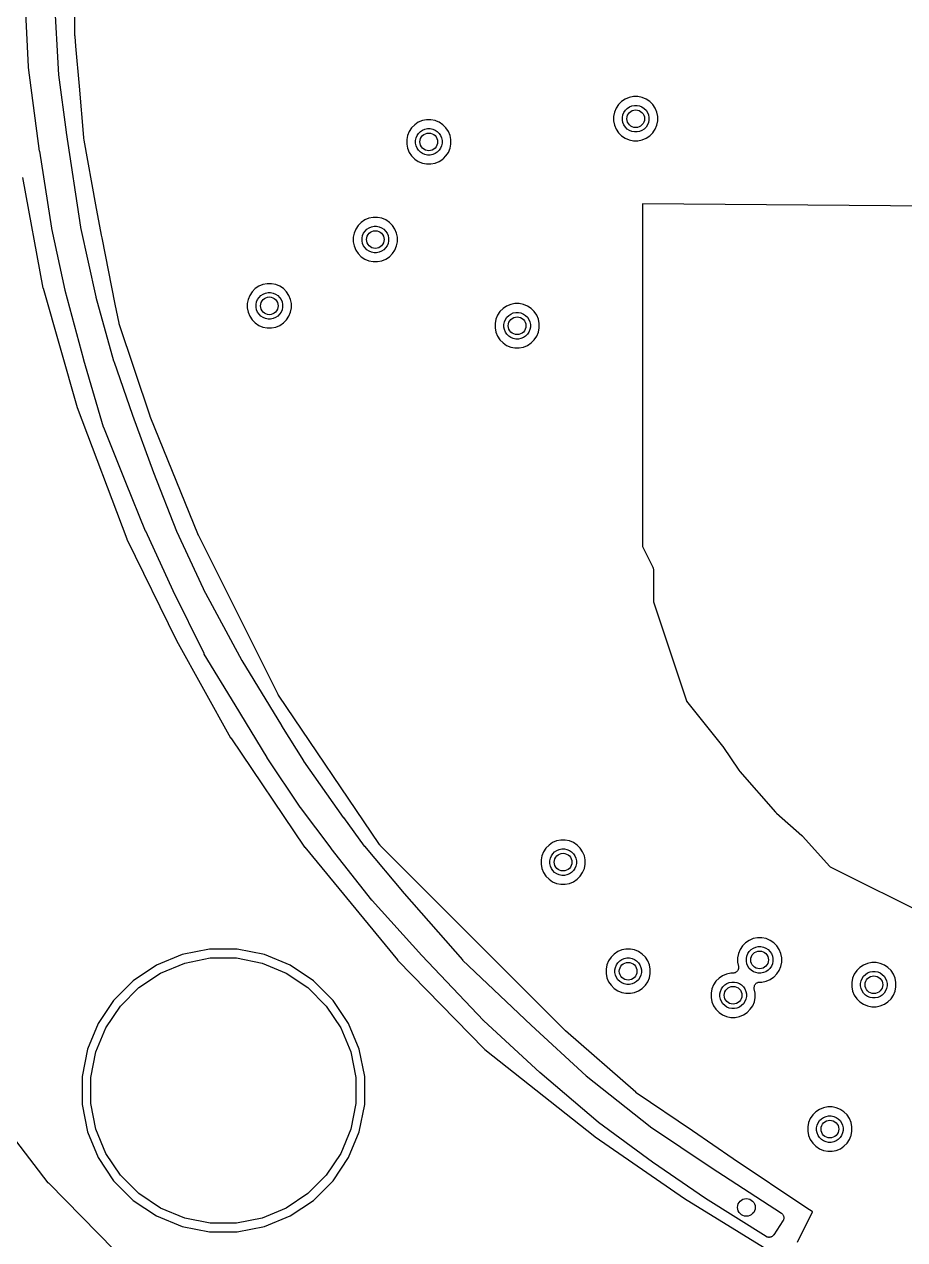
# Model space of a CAD drawing. Extents: x 76.5 to 170.9, y -170.6 to -83.1.
# Drawn here: x 92.78 to 112.71, y -156.54 to -129.04 of the extents above; entities that cross this region are included whole.
import ezdxf

# ---------------------------------------------------------------- set-up
doc = ezdxf.new("R2010")
doc.units = 0
doc.header["$MEASUREMENT"] = 0
doc.layers.add('BLACK', color=7, linetype='CONTINUOUS')

msp = doc.modelspace()

# ---------------------------------------------------------------- linework, layer by layer
at = {"layer": 'BLACK', "linetype": 'CONTINUOUS'}
for p, q in [((93.9231, -129.3), (93.9231, -126.31)), ((93.4482, -128.332), (93.548, -130.178)), ((92.8728, -130), (92.7981, -128.457)), ((93.9235, -129.305), (93.9231, -129.3)), ((93.9234, -129.309), (93.9235, -129.305)), ((93.9236, -129.311), (93.9234, -129.309)), ((93.9426, -129.53), (93.9236, -129.311)), ((94.0213, -130.435), (93.9426, -129.53)), ((92.8735, -130.005), (92.8728, -130)), ((92.8736, -130.009), (92.8735, -130.005)), ((92.8738, -130.011), (92.8736, -130.009)), ((93.1229, -131.904), (92.8738, -130.011)), ((93.548, -130.178), (93.5484, -130.183)), ((93.5484, -130.183), (93.723, -131.48)), ((94.1226, -131.6), (94.0213, -130.435)), ((106.23, -130.854), (106.175, -130.935)), ((106.299, -130.784), (106.23, -130.854)), ((106.381, -130.729), (106.299, -130.784)), ((106.472, -130.691), (106.381, -130.729)), ((106.569, -130.672), (106.472, -130.691)), ((106.476, -130.906), (106.531, -130.884)), ((106.531, -130.884), (106.589, -130.872)), ((106.667, -130.672), (106.569, -130.672)), ((106.589, -130.872), (106.648, -130.872)), ((106.648, -130.872), (106.706, -130.884)), ((106.764, -130.691), (106.667, -130.672)), ((106.706, -130.884), (106.76, -130.906)), ((106.855, -130.729), (106.764, -130.691)), ((106.937, -130.784), (106.855, -130.729)), ((107.006, -130.854), (106.937, -130.784)), ((107.061, -130.935), (107.006, -130.854)), ((106.137, -131.026), (106.118, -131.123)), ((106.118, -131.123), (106.118, -131.222)), ((106.175, -130.935), (106.137, -131.026)), ((106.318, -131.143), (106.33, -131.085)), ((106.318, -131.202), (106.318, -131.143)), ((106.33, -131.085), (106.352, -131.03)), ((106.352, -131.03), (106.385, -130.981)), ((106.385, -130.981), (106.427, -130.939)), ((106.427, -130.939), (106.476, -130.906)), ((106.76, -130.906), (106.809, -130.939)), ((106.809, -130.939), (106.851, -130.981)), ((106.851, -130.981), (106.884, -131.03)), ((106.884, -131.03), (106.907, -131.085)), ((106.907, -131.085), (106.918, -131.143)), ((106.918, -131.143), (106.918, -131.202)), ((107.099, -131.026), (107.061, -130.935)), ((107.118, -131.123), (107.099, -131.026)), ((107.118, -131.222), (107.118, -131.123)), ((101.545, -131.377), (101.49, -131.459)), ((101.614, -131.307), (101.545, -131.377)), ((101.696, -131.253), (101.614, -131.307)), ((101.787, -131.215), (101.696, -131.253)), ((101.742, -131.463), (101.791, -131.43)), ((101.884, -131.196), (101.787, -131.215)), ((101.791, -131.43), (101.846, -131.407)), ((101.846, -131.407), (101.904, -131.396)), ((101.982, -131.196), (101.884, -131.196)), ((101.904, -131.396), (101.963, -131.396)), ((101.963, -131.396), (102.021, -131.407)), ((102.079, -131.215), (101.982, -131.196)), ((102.021, -131.407), (102.075, -131.43)), ((102.075, -131.43), (102.124, -131.463)), ((102.11, -131.228), (102.079, -131.215)), ((102.17, -131.253), (102.11, -131.228)), ((102.11, -131.228), (102.11, -131.228)), ((102.252, -131.307), (102.17, -131.253)), ((102.321, -131.377), (102.252, -131.307)), ((102.376, -131.459), (102.321, -131.377)), ((106.118, -131.222), (106.137, -131.318)), ((106.137, -131.318), (106.175, -131.409)), ((106.175, -131.409), (106.23, -131.491)), ((106.33, -131.26), (106.318, -131.202)), ((106.352, -131.314), (106.33, -131.26)), ((106.385, -131.364), (106.352, -131.314)), ((106.427, -131.405), (106.385, -131.364)), ((106.476, -131.438), (106.427, -131.405)), ((106.531, -131.461), (106.476, -131.438)), ((106.76, -131.438), (106.706, -131.461)), ((106.809, -131.405), (106.76, -131.438)), ((106.851, -131.364), (106.809, -131.405)), ((106.884, -131.314), (106.851, -131.364)), ((106.907, -131.26), (106.884, -131.314)), ((106.918, -131.202), (106.907, -131.26)), ((107.029, -131.457), (107.061, -131.409)), ((107.061, -131.409), (107.099, -131.318)), ((107.099, -131.318), (107.118, -131.222)), ((93.723, -131.48), (93.7232, -131.481)), ((93.7232, -131.481), (94.0478, -133.629)), ((94.1235, -131.605), (94.1226, -131.6)), ((94.1238, -131.61), (94.1235, -131.605)), ((94.1241, -131.612), (94.1238, -131.61)), ((94.1324, -131.657), (94.1241, -131.612)), ((94.3984, -133.12), (94.1324, -131.657)), ((101.452, -131.55), (101.433, -131.646)), ((101.433, -131.646), (101.433, -131.745)), ((101.49, -131.459), (101.452, -131.55)), ((101.633, -131.666), (101.645, -131.608)), ((101.633, -131.725), (101.633, -131.666)), ((101.645, -131.783), (101.633, -131.725)), ((101.645, -131.608), (101.667, -131.554)), ((101.667, -131.554), (101.7, -131.504)), ((101.7, -131.504), (101.742, -131.463)), ((102.124, -131.463), (102.166, -131.504)), ((102.166, -131.504), (102.199, -131.554)), ((102.199, -131.554), (102.222, -131.608)), ((102.222, -131.608), (102.233, -131.666)), ((102.233, -131.725), (102.222, -131.783)), ((102.233, -131.666), (102.233, -131.725)), ((102.414, -131.55), (102.376, -131.459)), ((102.433, -131.646), (102.414, -131.55)), ((102.433, -131.745), (102.433, -131.646)), ((106.23, -131.491), (106.299, -131.561)), ((106.299, -131.561), (106.381, -131.615)), ((106.381, -131.615), (106.472, -131.653)), ((106.472, -131.653), (106.569, -131.672)), ((106.589, -131.472), (106.531, -131.461)), ((106.569, -131.672), (106.667, -131.672)), ((106.648, -131.472), (106.589, -131.472)), ((106.706, -131.461), (106.648, -131.472)), ((106.667, -131.672), (106.764, -131.653)), ((106.764, -131.653), (106.855, -131.615)), ((106.855, -131.615), (106.937, -131.561)), ((106.937, -131.561), (107.006, -131.491)), ((107.006, -131.491), (107.029, -131.457)), ((107.029, -131.457), (107.029, -131.457)), ((93.123, -131.905), (93.1229, -131.904)), ((93.1231, -131.906), (93.123, -131.905)), ((93.1233, -131.907), (93.1231, -131.906)), ((93.3975, -133.652), (93.1233, -131.907)), ((101.433, -131.745), (101.452, -131.842)), ((101.452, -131.842), (101.49, -131.933)), ((101.49, -131.933), (101.545, -132.014)), ((101.667, -131.838), (101.645, -131.783)), ((101.7, -131.887), (101.667, -131.838)), ((101.742, -131.929), (101.7, -131.887)), ((101.791, -131.962), (101.742, -131.929)), ((101.846, -131.984), (101.791, -131.962)), ((101.904, -131.996), (101.846, -131.984)), ((101.963, -131.996), (101.904, -131.996)), ((102.021, -131.984), (101.963, -131.996)), ((102.075, -131.962), (102.021, -131.984)), ((102.124, -131.929), (102.075, -131.962)), ((102.166, -131.887), (102.124, -131.929)), ((102.199, -131.838), (102.166, -131.887)), ((102.222, -131.783), (102.199, -131.838)), ((102.321, -132.014), (102.376, -131.933)), ((102.376, -131.933), (102.414, -131.842)), ((102.414, -131.842), (102.433, -131.745)), ((101.545, -132.014), (101.614, -132.084)), ((101.614, -132.084), (101.696, -132.139)), ((101.696, -132.139), (101.787, -132.176)), ((101.787, -132.176), (101.884, -132.196)), ((101.884, -132.196), (101.982, -132.196)), ((101.982, -132.196), (102.079, -132.176)), ((102.079, -132.176), (102.17, -132.139)), ((102.17, -132.139), (102.252, -132.084)), ((102.252, -132.084), (102.263, -132.073)), ((102.263, -132.073), (102.321, -132.014)), ((102.263, -132.073), (102.263, -132.073)), ((92.7381, -132.499), (93.1975, -135.003)), ((106.769, -133.098), (106.768, -133.104)), ((106.774, -133.097), (106.769, -133.098)), ((113.598, -133.156), (106.774, -133.097)), ((94.5229, -133.805), (94.3984, -133.12)), ((94.3984, -133.12), (94.3984, -133.12)), ((106.768, -133.104), (106.768, -140.841)), ((93.3982, -133.655), (93.3975, -133.652)), ((94.0478, -133.629), (94.0486, -133.633)), ((94.0486, -133.633), (94.3977, -135.204)), ((100.335, -133.587), (100.28, -133.669)), ((100.404, -133.517), (100.335, -133.587)), ((100.486, -133.463), (100.404, -133.517)), ((100.577, -133.425), (100.486, -133.463)), ((100.532, -133.673), (100.581, -133.64)), ((100.674, -133.406), (100.577, -133.425)), ((100.581, -133.64), (100.636, -133.617)), ((100.636, -133.617), (100.694, -133.606)), ((100.772, -133.406), (100.674, -133.406)), ((100.694, -133.606), (100.753, -133.606)), ((100.753, -133.606), (100.811, -133.617)), ((100.869, -133.425), (100.772, -133.406)), ((100.811, -133.617), (100.865, -133.64)), ((100.865, -133.64), (100.914, -133.673)), ((100.96, -133.463), (100.869, -133.425)), ((101.042, -133.517), (100.96, -133.463)), ((101.111, -133.587), (101.042, -133.517)), ((101.166, -133.669), (101.111, -133.587)), ((93.3985, -133.657), (93.3982, -133.655)), ((93.3988, -133.659), (93.3985, -133.657)), ((93.6974, -135.052), (93.3988, -133.659)), ((94.523, -133.805), (94.5229, -133.805)), ((94.5229, -133.805), (94.5229, -133.805)), ((94.5233, -133.807), (94.523, -133.805)), ((94.5357, -133.869), (94.5233, -133.807)), ((94.8357, -135.369), (94.5357, -133.869)), ((100.242, -133.76), (100.223, -133.856)), ((100.223, -133.856), (100.223, -133.955)), ((100.28, -133.669), (100.242, -133.76)), ((100.423, -133.876), (100.435, -133.818)), ((100.423, -133.935), (100.423, -133.876)), ((100.435, -133.818), (100.457, -133.764)), ((100.457, -133.764), (100.49, -133.714)), ((100.49, -133.714), (100.532, -133.673)), ((100.914, -133.673), (100.956, -133.714)), ((100.956, -133.714), (100.989, -133.764)), ((100.989, -133.764), (101.012, -133.818)), ((101.012, -133.818), (101.023, -133.876)), ((101.023, -133.876), (101.023, -133.935)), ((101.204, -133.76), (101.166, -133.669)), ((101.223, -133.856), (101.204, -133.76)), ((101.223, -133.955), (101.223, -133.856)), ((100.223, -133.955), (100.242, -134.052)), ((100.242, -134.052), (100.28, -134.143)), ((100.28, -134.143), (100.335, -134.224)), ((100.435, -133.993), (100.423, -133.935)), ((100.457, -134.048), (100.435, -133.993)), ((100.49, -134.097), (100.457, -134.048)), ((100.532, -134.139), (100.49, -134.097)), ((100.581, -134.172), (100.532, -134.139)), ((100.636, -134.194), (100.581, -134.172)), ((100.694, -134.206), (100.636, -134.194)), ((100.811, -134.194), (100.753, -134.206)), ((100.865, -134.172), (100.811, -134.194)), ((100.914, -134.139), (100.865, -134.172)), ((100.956, -134.097), (100.914, -134.139)), ((100.989, -134.048), (100.956, -134.097)), ((101.012, -133.993), (100.989, -134.048)), ((101.023, -133.935), (101.012, -133.993)), ((101.111, -134.224), (101.166, -134.143)), ((101.166, -134.143), (101.204, -134.052)), ((101.204, -134.052), (101.223, -133.955)), ((100.335, -134.224), (100.404, -134.294)), ((100.404, -134.294), (100.486, -134.349)), ((100.486, -134.349), (100.577, -134.386)), ((100.577, -134.386), (100.674, -134.406)), ((100.674, -134.406), (100.772, -134.406)), ((100.753, -134.206), (100.694, -134.206)), ((100.772, -134.406), (100.869, -134.386)), ((100.869, -134.386), (100.96, -134.349)), ((100.96, -134.349), (101.042, -134.294)), ((101.042, -134.294), (101.111, -134.224)), ((93.1975, -135.003), (93.1989, -135.009)), ((93.1989, -135.009), (93.9724, -137.703)), ((98.0044, -135.017), (97.9347, -135.087)), ((98.0863, -134.963), (98.0044, -135.017)), ((98.1772, -134.925), (98.0863, -134.963)), ((98.2738, -134.906), (98.1772, -134.925)), ((98.3723, -134.906), (98.2738, -134.906)), ((98.4689, -134.925), (98.3723, -134.906)), ((98.5599, -134.963), (98.4689, -134.925)), ((98.6418, -135.017), (98.5599, -134.963)), ((98.7115, -135.087), (98.6418, -135.017)), ((93.6981, -135.055), (93.6974, -135.052)), ((93.6985, -135.057), (93.6981, -135.055)), ((93.699, -135.059), (93.6985, -135.057)), ((94.1227, -136.629), (93.699, -135.059)), ((94.3977, -135.204), (94.3985, -135.207)), ((94.3985, -135.207), (94.7975, -136.654)), ((97.8423, -135.26), (97.8231, -135.356)), ((97.88, -135.169), (97.8423, -135.26)), ((97.9347, -135.087), (97.88, -135.169)), ((98.0346, -135.318), (98.0572, -135.264)), ((98.0572, -135.264), (98.0901, -135.214)), ((98.0901, -135.214), (98.1318, -135.173)), ((98.1318, -135.173), (98.181, -135.14)), ((98.181, -135.14), (98.2356, -135.117)), ((98.2356, -135.117), (98.2935, -135.106)), ((98.2935, -135.106), (98.3526, -135.106)), ((98.3526, -135.106), (98.4106, -135.117)), ((98.4106, -135.117), (98.4652, -135.14)), ((98.4652, -135.14), (98.5143, -135.173)), ((98.5143, -135.173), (98.5561, -135.214)), ((98.5561, -135.214), (98.5889, -135.264)), ((98.5889, -135.264), (98.6116, -135.318)), ((98.7662, -135.169), (98.7115, -135.087)), ((98.8039, -135.26), (98.7662, -135.169)), ((98.8231, -135.356), (98.8039, -135.26)), ((94.9215, -135.798), (94.8357, -135.369)), ((97.8231, -135.356), (97.8231, -135.455)), ((97.8231, -135.455), (97.8423, -135.552)), ((97.8423, -135.552), (97.88, -135.643)), ((98.0231, -135.376), (98.0346, -135.318)), ((98.0231, -135.435), (98.0231, -135.376)), ((98.0346, -135.493), (98.0231, -135.435)), ((98.0572, -135.548), (98.0346, -135.493)), ((98.0901, -135.597), (98.0572, -135.548)), ((98.5889, -135.548), (98.5561, -135.597)), ((98.6116, -135.493), (98.5889, -135.548)), ((98.6116, -135.318), (98.6231, -135.376)), ((98.6231, -135.435), (98.6116, -135.493)), ((98.6231, -135.376), (98.6231, -135.435)), ((98.7662, -135.643), (98.8039, -135.552)), ((98.8039, -135.552), (98.8231, -135.455)), ((98.8231, -135.455), (98.8231, -135.356)), ((103.545, -135.538), (103.49, -135.62)), ((103.614, -135.469), (103.545, -135.538)), ((103.696, -135.414), (103.614, -135.469)), ((103.787, -135.376), (103.696, -135.414)), ((103.884, -135.357), (103.787, -135.376)), ((103.791, -135.591), (103.845, -135.568)), ((103.845, -135.568), (103.903, -135.557)), ((103.982, -135.357), (103.884, -135.357)), ((103.903, -135.557), (103.962, -135.557)), ((103.962, -135.557), (104.02, -135.568)), ((104.079, -135.376), (103.982, -135.357)), ((104.02, -135.568), (104.075, -135.591)), ((104.17, -135.414), (104.079, -135.376)), ((104.252, -135.469), (104.17, -135.414)), ((104.321, -135.538), (104.252, -135.469)), ((104.376, -135.62), (104.321, -135.538)), ((94.9236, -135.805), (94.9215, -135.798)), ((94.925, -135.811), (94.9236, -135.805)), ((94.9256, -135.813), (94.925, -135.811)), ((95.6218, -137.902), (94.9256, -135.813)), ((97.88, -135.643), (97.9347, -135.724)), ((97.9347, -135.724), (98.0044, -135.794)), ((98.0044, -135.794), (98.0863, -135.849)), ((98.0863, -135.849), (98.1772, -135.886)), ((98.1318, -135.639), (98.0901, -135.597)), ((98.181, -135.672), (98.1318, -135.639)), ((98.2356, -135.694), (98.181, -135.672)), ((98.2935, -135.706), (98.2356, -135.694)), ((98.3526, -135.706), (98.2935, -135.706)), ((98.4106, -135.694), (98.3526, -135.706)), ((98.4652, -135.672), (98.4106, -135.694)), ((98.5143, -135.639), (98.4652, -135.672)), ((98.4689, -135.886), (98.5599, -135.849)), ((98.5561, -135.597), (98.5143, -135.639)), ((98.5599, -135.849), (98.6418, -135.794)), ((98.6418, -135.794), (98.7115, -135.724)), ((98.7115, -135.724), (98.7662, -135.643)), ((103.452, -135.711), (103.433, -135.808)), ((103.433, -135.808), (103.433, -135.906)), ((103.49, -135.62), (103.452, -135.711)), ((103.633, -135.827), (103.644, -135.769)), ((103.633, -135.886), (103.633, -135.827)), ((103.644, -135.769), (103.667, -135.715)), ((103.667, -135.715), (103.7, -135.666)), ((103.7, -135.666), (103.742, -135.624)), ((103.742, -135.624), (103.791, -135.591)), ((104.075, -135.591), (104.124, -135.624)), ((104.124, -135.624), (104.166, -135.666)), ((104.166, -135.666), (104.199, -135.715)), ((104.199, -135.715), (104.221, -135.769)), ((104.221, -135.769), (104.233, -135.827)), ((104.233, -135.827), (104.233, -135.886)), ((104.414, -135.711), (104.376, -135.62)), ((104.433, -135.808), (104.414, -135.711)), ((104.433, -135.906), (104.433, -135.808)), ((98.1772, -135.886), (98.2738, -135.906)), ((98.2738, -135.906), (98.3723, -135.906)), ((98.3723, -135.906), (98.4689, -135.886)), ((103.433, -135.906), (103.452, -136.003)), ((103.452, -136.003), (103.49, -136.094)), ((103.49, -136.094), (103.545, -136.176)), ((103.644, -135.944), (103.633, -135.886)), ((103.667, -135.999), (103.644, -135.944)), ((103.7, -136.048), (103.667, -135.999)), ((103.742, -136.09), (103.7, -136.048)), ((103.791, -136.123), (103.742, -136.09)), ((103.845, -136.145), (103.791, -136.123)), ((104.075, -136.123), (104.02, -136.145)), ((104.124, -136.09), (104.075, -136.123)), ((104.166, -136.048), (104.124, -136.09)), ((104.199, -135.999), (104.166, -136.048)), ((104.221, -135.944), (104.199, -135.999)), ((104.233, -135.886), (104.221, -135.944)), ((104.321, -136.176), (104.376, -136.094)), ((104.376, -136.094), (104.414, -136.003)), ((104.414, -136.003), (104.433, -135.906)), ((103.545, -136.176), (103.614, -136.245)), ((103.614, -136.245), (103.696, -136.3)), ((103.696, -136.3), (103.787, -136.338)), ((103.787, -136.338), (103.884, -136.357)), ((103.903, -136.157), (103.845, -136.145)), ((103.884, -136.357), (103.982, -136.357)), ((103.962, -136.157), (103.903, -136.157)), ((104.02, -136.145), (103.962, -136.157)), ((103.982, -136.357), (104.079, -136.338)), ((104.079, -136.338), (104.17, -136.3)), ((104.17, -136.3), (104.252, -136.245)), ((104.252, -136.245), (104.321, -136.176)), ((94.1229, -136.63), (94.1227, -136.629)), ((94.123, -136.63), (94.1229, -136.63)), ((94.1235, -136.632), (94.123, -136.63)), ((94.5714, -138.15), (94.1235, -136.632)), ((94.7975, -136.654), (94.7988, -136.658)), ((94.7988, -136.658), (95.2229, -137.88)), ((93.9724, -137.703), (93.974, -137.708)), ((93.974, -137.708), (95.097, -140.678)), ((95.2229, -137.88), (95.2232, -137.881)), ((95.2232, -137.881), (95.6978, -139.18)), ((95.6231, -137.905), (95.6218, -137.902)), ((95.624, -137.908), (95.6231, -137.905)), ((95.6246, -137.91), (95.624, -137.908)), ((96.7213, -140.601), (95.6246, -137.91)), ((94.5733, -138.155), (94.5714, -138.15)), ((94.5746, -138.16), (94.5733, -138.155)), ((94.5753, -138.161), (94.5746, -138.16)), ((95.073, -139.405), (94.5753, -138.161)), ((95.0733, -139.406), (95.073, -139.405)), ((95.073, -139.405), (95.073, -139.405)), ((95.522, -140.503), (95.0733, -139.406)), ((95.6978, -139.18), (95.6984, -139.181)), ((95.6984, -139.181), (96.2224, -140.504)), ((95.5229, -140.505), (95.522, -140.503)), ((95.5236, -140.507), (95.5229, -140.505)), ((95.5243, -140.508), (95.5236, -140.507)), ((96.1475, -141.854), (95.5243, -140.508)), ((96.2224, -140.504), (96.2238, -140.507)), ((96.2238, -140.507), (96.8223, -141.804)), ((95.097, -140.678), (95.0994, -140.683)), ((95.0994, -140.683), (96.2223, -142.979)), ((96.7231, -140.605), (96.7213, -140.601)), ((96.7245, -140.608), (96.7231, -140.605)), ((96.7253, -140.61), (96.7245, -140.608)), ((98.5194, -144.198), (96.7253, -140.61)), ((106.768, -140.841), (106.768, -140.845)), ((106.768, -140.845), (106.772, -140.855)), ((106.772, -140.855), (107.005, -141.32)), ((107.005, -141.32), (107.005, -141.322)), ((107.005, -141.322), (107.007, -141.326)), ((107.007, -141.326), (107.009, -141.329)), ((107.009, -141.329), (107.011, -141.337)), ((107.011, -141.337), (107.014, -141.345)), ((107.014, -141.345), (107.015, -141.349)), ((107.015, -141.349), (107.016, -141.353)), ((107.016, -141.353), (107.017, -141.361)), ((107.017, -141.361), (107.018, -141.37)), ((107.018, -141.37), (107.018, -141.374)), ((107.018, -141.374), (107.018, -141.377)), ((107.018, -141.377), (107.018, -142.091)), ((96.1478, -141.855), (96.1475, -141.854)), ((96.148, -141.855), (96.1478, -141.855)), ((96.1487, -141.857), (96.148, -141.855)), ((96.8456, -143.276), (96.1487, -141.857)), ((96.8223, -141.804), (96.824, -141.807)), ((96.824, -141.807), (97.6973, -143.429)), ((107.018, -142.091), (107.019, -142.099)), ((107.019, -142.099), (107.019, -142.101)), ((107.019, -142.101), (107.766, -144.341)), ((96.2223, -142.979), (96.2239, -142.982)), ((96.2239, -142.982), (97.4467, -145.178)), ((96.8481, -143.28), (96.8456, -143.276)), ((96.8502, -143.284), (96.8481, -143.28)), ((96.8511, -143.286), (96.8502, -143.284)), ((97.548, -144.431), (96.8511, -143.286)), ((97.6973, -143.429), (97.699, -143.432)), ((97.699, -143.432), (98.5979, -144.905)), ((98.5233, -144.205), (98.5194, -144.198)), ((98.5268, -144.211), (98.5233, -144.205)), ((98.5278, -144.213), (98.5268, -144.211)), ((100.816, -147.596), (98.5278, -144.213)), ((107.766, -144.341), (107.769, -144.348)), ((107.769, -144.348), (107.771, -144.351)), ((107.771, -144.351), (108.586, -145.369)), ((97.5481, -144.431), (97.548, -144.431)), ((98.2716, -145.628), (97.5481, -144.431)), ((98.5979, -144.905), (98.5983, -144.906)), ((98.5983, -144.906), (99.0972, -145.704)), ((97.4467, -145.178), (97.4496, -145.183)), ((97.4496, -145.183), (99.1214, -147.653)), ((108.586, -145.369), (108.587, -145.371)), ((108.587, -145.371), (108.589, -145.374)), ((108.589, -145.374), (108.592, -145.378)), ((108.592, -145.378), (108.952, -145.916)), ((98.2728, -145.63), (98.2716, -145.628)), ((98.2737, -145.632), (98.2728, -145.63)), ((98.2747, -145.633), (98.2737, -145.632)), ((99.021, -146.753), (98.2747, -145.633)), ((99.0972, -145.704), (99.0991, -145.707)), ((99.0991, -145.707), (99.9978, -146.98)), ((108.952, -145.916), (108.974, -145.944)), ((108.974, -145.944), (109.78, -146.862)), ((99.0228, -146.755), (99.021, -146.753)), ((99.0243, -146.757), (99.0228, -146.755)), ((99.0254, -146.759), (99.0243, -146.757)), ((99.7224, -147.68), (99.0254, -146.759)), ((99.9978, -146.98), (99.9984, -146.981)), ((99.9984, -146.981), (100.472, -147.629)), ((109.78, -146.862), (109.805, -146.887)), ((109.805, -146.887), (110.382, -147.392)), ((110.382, -147.392), (110.384, -147.393)), ((110.384, -147.393), (110.388, -147.398)), ((110.388, -147.398), (110.393, -147.403)), ((99.1214, -147.653), (99.125, -147.658)), ((99.125, -147.658), (101.221, -150.204)), ((100.472, -147.629), (100.474, -147.632)), ((100.474, -147.632), (101.373, -148.705)), ((100.823, -147.604), (100.816, -147.596)), ((100.83, -147.613), (100.823, -147.604)), ((100.832, -147.614), (100.83, -147.613)), ((101.239, -148.022), (100.832, -147.614)), ((104.586, -147.675), (104.531, -147.757)), ((104.656, -147.606), (104.586, -147.675)), ((104.737, -147.551), (104.656, -147.606)), ((104.828, -147.513), (104.737, -147.551)), ((104.925, -147.494), (104.828, -147.513)), ((105.024, -147.494), (104.925, -147.494)), ((105.12, -147.513), (105.024, -147.494)), ((105.211, -147.551), (105.12, -147.513)), ((105.293, -147.606), (105.211, -147.551)), ((105.363, -147.675), (105.293, -147.606)), ((105.417, -147.757), (105.363, -147.675)), ((110.393, -147.403), (111.014, -148.093)), ((99.7226, -147.68), (99.7224, -147.68)), ((99.7228, -147.68), (99.7226, -147.68)), ((99.7238, -147.682), (99.7228, -147.68)), ((100.645, -148.852), (99.7238, -147.682)), ((104.494, -147.848), (104.474, -147.945)), ((104.474, -147.945), (104.474, -148.043)), ((104.531, -147.757), (104.494, -147.848)), ((104.674, -147.965), (104.686, -147.907)), ((104.686, -147.907), (104.708, -147.852)), ((104.708, -147.852), (104.741, -147.803)), ((104.741, -147.803), (104.783, -147.761)), ((104.783, -147.761), (104.832, -147.728)), ((104.832, -147.728), (104.887, -147.706)), ((104.887, -147.706), (104.945, -147.694)), ((104.945, -147.694), (105.004, -147.694)), ((105.004, -147.694), (105.062, -147.706)), ((105.062, -147.706), (105.116, -147.728)), ((105.116, -147.728), (105.166, -147.761)), ((105.166, -147.761), (105.207, -147.803)), ((105.207, -147.803), (105.24, -147.852)), ((105.24, -147.852), (105.263, -147.907)), ((105.263, -147.907), (105.274, -147.965)), ((105.455, -147.848), (105.417, -147.757)), ((105.474, -147.945), (105.455, -147.848)), ((105.474, -148.043), (105.474, -147.945)), ((101.24, -148.022), (101.239, -148.022)), ((103.707, -150.49), (101.24, -148.022)), ((104.474, -148.043), (104.494, -148.14)), ((104.494, -148.14), (104.531, -148.231)), ((104.674, -148.024), (104.674, -147.965)), ((104.686, -148.082), (104.674, -148.024)), ((104.708, -148.136), (104.686, -148.082)), ((104.741, -148.185), (104.708, -148.136)), ((104.783, -148.227), (104.741, -148.185)), ((104.832, -148.26), (104.783, -148.227)), ((105.166, -148.227), (105.116, -148.26)), ((105.207, -148.185), (105.166, -148.227)), ((105.24, -148.136), (105.207, -148.185)), ((105.263, -148.082), (105.24, -148.136)), ((105.274, -148.024), (105.263, -148.082)), ((105.274, -147.965), (105.274, -148.024)), ((105.417, -148.231), (105.455, -148.14)), ((105.455, -148.14), (105.474, -148.043)), ((111.014, -148.093), (111.019, -148.097)), ((111.019, -148.097), (111.023, -148.1)), ((111.023, -148.1), (113.51, -149.343)), ((104.531, -148.231), (104.586, -148.313)), ((104.586, -148.313), (104.656, -148.382)), ((104.656, -148.382), (104.737, -148.437)), ((104.737, -148.437), (104.828, -148.475)), ((104.828, -148.475), (104.925, -148.494)), ((104.887, -148.283), (104.832, -148.26)), ((104.945, -148.294), (104.887, -148.283)), ((104.925, -148.494), (105.024, -148.494)), ((105.004, -148.294), (104.945, -148.294)), ((105.062, -148.283), (105.004, -148.294)), ((105.024, -148.494), (105.12, -148.475)), ((105.116, -148.26), (105.062, -148.283)), ((105.12, -148.475), (105.211, -148.437)), ((105.211, -148.437), (105.293, -148.382)), ((105.293, -148.382), (105.363, -148.313)), ((105.363, -148.313), (105.417, -148.231)), ((101.373, -148.705), (101.374, -148.706)), ((101.374, -148.706), (102.696, -150.204)), ((100.648, -148.855), (100.645, -148.852)), ((100.65, -148.857), (100.648, -148.855)), ((100.651, -148.859), (100.65, -148.857)), ((101.772, -150.104), (100.651, -148.859)), ((109.104, -149.817), (109.035, -149.887)), ((109.186, -149.763), (109.104, -149.817)), ((109.277, -149.725), (109.186, -149.763)), ((109.374, -149.706), (109.277, -149.725)), ((109.472, -149.706), (109.374, -149.706)), ((109.569, -149.725), (109.472, -149.706)), ((109.66, -149.763), (109.569, -149.725)), ((109.742, -149.817), (109.66, -149.763)), ((109.811, -149.887), (109.742, -149.817)), ((96.3486, -150.085), (95.7662, -150.326)), ((96.9668, -149.962), (96.3486, -150.085)), ((97.5972, -149.962), (96.9668, -149.962)), ((98.2154, -150.085), (97.5972, -149.962)), ((98.7978, -150.326), (98.2154, -150.085)), ((101.773, -150.105), (101.772, -150.104)), ((101.773, -150.106), (101.773, -150.105)), ((101.774, -150.107), (101.773, -150.106)), ((103.17, -151.578), (101.774, -150.107)), ((106.059, -150.143), (106.004, -150.225)), ((106.129, -150.074), (106.059, -150.143)), ((106.211, -150.019), (106.129, -150.074)), ((106.302, -149.981), (106.211, -150.019)), ((106.398, -149.962), (106.302, -149.981)), ((106.497, -149.962), (106.398, -149.962)), ((106.593, -149.981), (106.497, -149.962)), ((106.684, -150.019), (106.593, -149.981)), ((106.766, -150.074), (106.684, -150.019)), ((106.836, -150.143), (106.766, -150.074)), ((106.891, -150.225), (106.836, -150.143)), ((108.942, -150.06), (108.923, -150.156)), ((108.98, -149.969), (108.942, -150.06)), ((109.035, -149.887), (108.98, -149.969)), ((109.123, -150.176), (109.135, -150.118)), ((109.135, -150.118), (109.157, -150.064)), ((109.157, -150.064), (109.19, -150.014)), ((109.19, -150.014), (109.232, -149.973)), ((109.232, -149.973), (109.281, -149.94)), ((109.281, -149.94), (109.336, -149.917)), ((109.336, -149.917), (109.394, -149.906)), ((109.394, -149.906), (109.453, -149.906)), ((109.453, -149.906), (109.511, -149.917)), ((109.511, -149.917), (109.565, -149.94)), ((109.565, -149.94), (109.614, -149.973)), ((109.614, -149.973), (109.656, -150.014)), ((109.656, -150.014), (109.689, -150.064)), ((109.689, -150.064), (109.712, -150.118)), ((109.712, -150.118), (109.723, -150.176)), ((109.866, -149.969), (109.811, -149.887)), ((109.904, -150.06), (109.866, -149.969)), ((109.923, -150.156), (109.904, -150.06)), ((95.7662, -150.326), (95.2421, -150.676)), ((95.861, -150.503), (96.4069, -150.277)), ((96.4069, -150.277), (96.9865, -150.162)), ((96.9865, -150.162), (97.5775, -150.162)), ((97.5775, -150.162), (98.1571, -150.277)), ((98.1571, -150.277), (98.703, -150.503)), ((99.3219, -150.676), (98.7978, -150.326)), ((101.221, -150.204), (101.225, -150.208)), ((101.225, -150.208), (103.195, -152.228)), ((102.696, -150.204), (102.7, -150.208)), ((102.7, -150.208), (104.248, -151.68)), ((105.967, -150.316), (105.947, -150.413)), ((105.947, -150.413), (105.947, -150.511)), ((106.004, -150.225), (105.967, -150.316)), ((106.147, -150.432), (106.159, -150.374)), ((106.159, -150.374), (106.182, -150.32)), ((106.182, -150.32), (106.214, -150.271)), ((106.214, -150.271), (106.256, -150.229)), ((106.256, -150.229), (106.305, -150.196)), ((106.305, -150.196), (106.36, -150.173)), ((106.36, -150.173), (106.418, -150.162)), ((106.418, -150.162), (106.477, -150.162)), ((106.477, -150.162), (106.535, -150.173)), ((106.535, -150.173), (106.59, -150.196)), ((106.59, -150.196), (106.639, -150.229)), ((106.639, -150.229), (106.681, -150.271)), ((106.681, -150.271), (106.713, -150.32)), ((106.713, -150.32), (106.736, -150.374)), ((106.736, -150.374), (106.747, -150.432)), ((106.928, -150.316), (106.891, -150.225)), ((106.947, -150.413), (106.928, -150.316)), ((106.947, -150.511), (106.947, -150.413)), ((108.923, -150.156), (108.923, -150.255)), ((108.923, -150.255), (108.943, -150.354)), ((108.939, -150.416), (108.935, -150.428)), ((108.942, -150.405), (108.939, -150.416)), ((108.943, -150.405), (108.942, -150.405)), ((108.943, -150.354), (108.943, -150.355)), ((108.943, -150.355), (108.943, -150.355)), ((108.943, -150.355), (108.943, -150.355)), ((108.943, -150.355), (108.943, -150.356)), ((108.943, -150.356), (108.944, -150.368)), ((108.944, -150.392), (108.943, -150.404)), ((108.943, -150.404), (108.943, -150.405)), ((108.944, -150.368), (108.945, -150.38)), ((108.945, -150.38), (108.944, -150.392)), ((108.945, -150.38), (108.945, -150.38)), ((108.945, -150.38), (108.945, -150.38)), ((109.123, -150.235), (109.123, -150.176)), ((109.135, -150.293), (109.123, -150.235)), ((109.157, -150.348), (109.135, -150.293)), ((109.19, -150.397), (109.157, -150.348)), ((109.232, -150.439), (109.19, -150.397)), ((109.656, -150.397), (109.614, -150.439)), ((109.689, -150.348), (109.656, -150.397)), ((109.712, -150.293), (109.689, -150.348)), ((109.723, -150.235), (109.712, -150.293)), ((109.723, -150.176), (109.723, -150.235)), ((109.866, -150.443), (109.904, -150.352)), ((109.904, -150.352), (109.923, -150.255)), ((109.923, -150.255), (109.923, -150.156)), ((111.691, -150.378), (111.622, -150.448)), ((111.773, -150.324), (111.691, -150.378)), ((111.864, -150.286), (111.773, -150.324)), ((111.961, -150.267), (111.864, -150.286)), ((112.059, -150.267), (111.961, -150.267)), ((112.156, -150.286), (112.059, -150.267)), ((112.247, -150.324), (112.156, -150.286)), ((112.329, -150.378), (112.247, -150.324)), ((112.398, -150.448), (112.329, -150.378)), ((95.2421, -150.676), (94.7964, -151.122)), ((95.3696, -150.832), (95.861, -150.503)), ((98.703, -150.503), (99.1944, -150.832)), ((99.7676, -151.122), (99.3219, -150.676)), ((105.02, -151.803), (103.707, -150.49)), ((103.707, -150.49), (103.707, -150.49)), ((105.947, -150.511), (105.967, -150.608)), ((105.967, -150.608), (106.004, -150.699)), ((106.004, -150.699), (106.059, -150.781)), ((106.147, -150.491), (106.147, -150.432)), ((106.159, -150.549), (106.147, -150.491)), ((106.182, -150.604), (106.159, -150.549)), ((106.214, -150.653), (106.182, -150.604)), ((106.256, -150.695), (106.214, -150.653)), ((106.305, -150.728), (106.256, -150.695)), ((106.639, -150.695), (106.59, -150.728)), ((106.681, -150.653), (106.639, -150.695)), ((106.713, -150.604), (106.681, -150.653)), ((106.736, -150.549), (106.713, -150.604)), ((106.747, -150.491), (106.736, -150.549)), ((106.747, -150.432), (106.747, -150.491)), ((106.836, -150.781), (106.891, -150.699)), ((106.891, -150.699), (106.928, -150.608)), ((106.928, -150.608), (106.947, -150.511)), ((108.435, -150.687), (108.38, -150.769)), ((108.504, -150.617), (108.435, -150.687)), ((108.586, -150.563), (108.504, -150.617)), ((108.677, -150.525), (108.586, -150.563)), ((108.774, -150.506), (108.677, -150.525)), ((108.818, -150.506), (108.774, -150.506)), ((108.83, -150.505), (108.818, -150.506)), ((108.842, -150.503), (108.83, -150.505)), ((108.843, -150.503), (108.842, -150.503)), ((108.842, -150.503), (108.842, -150.503)), ((108.854, -150.5), (108.843, -150.503)), ((108.866, -150.496), (108.854, -150.5)), ((108.867, -150.496), (108.866, -150.496)), ((108.866, -150.496), (108.866, -150.496)), ((108.877, -150.49), (108.867, -150.496)), ((108.888, -150.485), (108.877, -150.49)), ((108.898, -150.477), (108.888, -150.484)), ((108.888, -150.484), (108.888, -150.485)), ((108.888, -150.485), (108.888, -150.485)), ((108.907, -150.469), (108.898, -150.477)), ((108.908, -150.469), (108.907, -150.469)), ((108.907, -150.469), (108.907, -150.469)), ((108.915, -150.46), (108.908, -150.469)), ((108.923, -150.45), (108.915, -150.46)), ((108.924, -150.45), (108.923, -150.45)), ((108.923, -150.45), (108.923, -150.45)), ((108.929, -150.439), (108.924, -150.45)), ((108.935, -150.429), (108.929, -150.439)), ((108.935, -150.428), (108.935, -150.428)), ((108.935, -150.428), (108.935, -150.429)), ((109.281, -150.472), (109.232, -150.439)), ((109.336, -150.494), (109.281, -150.472)), ((109.394, -150.506), (109.336, -150.494)), ((109.453, -150.506), (109.394, -150.506)), ((109.511, -150.494), (109.453, -150.506)), ((109.472, -150.706), (109.569, -150.686)), ((109.565, -150.472), (109.511, -150.494)), ((109.614, -150.439), (109.565, -150.472)), ((109.569, -150.686), (109.66, -150.649)), ((109.66, -150.649), (109.734, -150.599)), ((109.734, -150.599), (109.742, -150.594)), ((109.734, -150.599), (109.734, -150.599)), ((109.742, -150.594), (109.811, -150.524)), ((109.811, -150.524), (109.866, -150.443)), ((111.529, -150.621), (111.51, -150.717)), ((111.567, -150.53), (111.529, -150.621)), ((111.622, -150.448), (111.567, -150.53)), ((111.71, -150.737), (111.722, -150.679)), ((111.722, -150.679), (111.744, -150.625)), ((111.744, -150.625), (111.777, -150.575)), ((111.777, -150.575), (111.819, -150.534)), ((111.819, -150.534), (111.868, -150.501)), ((111.868, -150.501), (111.923, -150.478)), ((111.923, -150.478), (111.981, -150.467)), ((111.981, -150.467), (112.04, -150.467)), ((112.04, -150.467), (112.098, -150.478)), ((112.098, -150.478), (112.152, -150.501)), ((112.152, -150.501), (112.201, -150.534)), ((112.201, -150.534), (112.243, -150.575)), ((112.243, -150.575), (112.276, -150.625)), ((112.276, -150.625), (112.299, -150.679)), ((112.299, -150.679), (112.31, -150.737)), ((112.453, -150.53), (112.398, -150.448)), ((112.491, -150.621), (112.453, -150.53)), ((112.51, -150.717), (112.491, -150.621)), ((94.9517, -151.25), (95.3696, -150.832)), ((99.1944, -150.832), (99.6123, -151.25)), ((106.059, -150.781), (106.129, -150.85)), ((106.129, -150.85), (106.211, -150.905)), ((106.211, -150.905), (106.302, -150.943)), ((106.302, -150.943), (106.398, -150.962)), ((106.36, -150.75), (106.305, -150.728)), ((106.418, -150.762), (106.36, -150.75)), ((106.398, -150.962), (106.497, -150.962)), ((106.477, -150.762), (106.418, -150.762)), ((106.535, -150.75), (106.477, -150.762)), ((106.497, -150.962), (106.593, -150.943)), ((106.59, -150.728), (106.535, -150.75)), ((106.593, -150.943), (106.684, -150.905)), ((106.684, -150.905), (106.766, -150.85)), ((106.766, -150.85), (106.836, -150.781)), ((108.342, -150.86), (108.323, -150.956)), ((108.323, -150.956), (108.323, -151.055)), ((108.38, -150.769), (108.342, -150.86)), ((108.523, -150.976), (108.535, -150.918)), ((108.523, -151.035), (108.523, -150.976)), ((108.535, -150.918), (108.557, -150.864)), ((108.557, -150.864), (108.59, -150.814)), ((108.59, -150.814), (108.632, -150.773)), ((108.632, -150.773), (108.681, -150.74)), ((108.681, -150.74), (108.736, -150.717)), ((108.736, -150.717), (108.794, -150.706)), ((108.794, -150.706), (108.853, -150.706)), ((108.853, -150.706), (108.911, -150.717)), ((108.911, -150.717), (108.965, -150.74)), ((108.965, -150.74), (109.014, -150.773)), ((109.014, -150.773), (109.056, -150.814)), ((109.056, -150.814), (109.089, -150.864)), ((109.089, -150.864), (109.112, -150.918)), ((109.112, -150.918), (109.123, -150.976)), ((109.123, -150.976), (109.123, -151.035)), ((109.301, -150.831), (109.302, -150.819)), ((109.301, -150.832), (109.301, -150.831)), ((109.301, -150.831), (109.301, -150.831)), ((109.302, -150.844), (109.301, -150.832)), ((109.302, -150.819), (109.304, -150.807)), ((109.303, -150.856), (109.302, -150.844)), ((109.303, -150.857), (109.303, -150.856)), ((109.303, -150.856), (109.303, -150.856)), ((109.303, -150.856), (109.303, -150.856)), ((109.323, -150.956), (109.303, -150.857)), ((109.303, -150.857), (109.303, -150.857)), ((109.304, -150.806), (109.307, -150.795)), ((109.304, -150.807), (109.304, -150.806)), ((109.304, -150.807), (109.304, -150.807)), ((109.307, -150.795), (109.311, -150.783)), ((109.311, -150.783), (109.317, -150.772)), ((109.311, -150.783), (109.311, -150.783)), ((109.311, -150.783), (109.311, -150.783)), ((109.317, -150.772), (109.323, -150.762)), ((109.323, -150.761), (109.331, -150.752)), ((109.323, -150.762), (109.323, -150.761)), ((109.323, -150.761), (109.323, -150.761)), ((109.323, -151.055), (109.323, -150.956)), ((109.331, -150.752), (109.338, -150.743)), ((109.338, -150.743), (109.339, -150.742)), ((109.339, -150.742), (109.348, -150.735)), ((109.339, -150.742), (109.339, -150.742)), ((109.348, -150.735), (109.358, -150.727)), ((109.358, -150.726), (109.369, -150.721)), ((109.358, -150.727), (109.358, -150.726)), ((109.358, -150.727), (109.358, -150.727)), ((109.369, -150.721), (109.38, -150.715)), ((109.38, -150.715), (109.392, -150.712)), ((109.38, -150.715), (109.38, -150.715)), ((109.38, -150.715), (109.38, -150.715)), ((109.392, -150.712), (109.403, -150.708)), ((109.403, -150.708), (109.404, -150.708)), ((109.404, -150.708), (109.416, -150.707)), ((109.404, -150.708), (109.404, -150.708)), ((109.416, -150.707), (109.428, -150.706)), ((109.428, -150.706), (109.472, -150.706)), ((111.51, -150.717), (111.51, -150.816)), ((111.51, -150.816), (111.529, -150.913)), ((111.529, -150.913), (111.567, -151.004)), ((111.71, -150.796), (111.71, -150.737)), ((111.722, -150.854), (111.71, -150.796)), ((111.744, -150.909), (111.722, -150.854)), ((111.777, -150.958), (111.744, -150.909)), ((111.819, -151), (111.777, -150.958)), ((112.243, -150.958), (112.201, -151)), ((112.276, -150.909), (112.243, -150.958)), ((112.299, -150.854), (112.276, -150.909)), ((112.31, -150.796), (112.299, -150.854)), ((112.31, -150.737), (112.31, -150.796)), ((112.453, -151.004), (112.491, -150.913)), ((112.491, -150.913), (112.51, -150.816)), ((112.51, -150.816), (112.51, -150.717)), ((94.7964, -151.122), (94.4462, -151.646)), ((94.6234, -151.741), (94.9517, -151.25)), ((99.6123, -151.25), (99.9406, -151.741)), ((100.118, -151.646), (99.7676, -151.122)), ((108.323, -151.055), (108.342, -151.152)), ((108.342, -151.152), (108.38, -151.243)), ((108.38, -151.243), (108.435, -151.324)), ((108.535, -151.093), (108.523, -151.035)), ((108.557, -151.148), (108.535, -151.093)), ((108.59, -151.197), (108.557, -151.148)), ((108.632, -151.239), (108.59, -151.197)), ((108.681, -151.272), (108.632, -151.239)), ((109.014, -151.239), (108.965, -151.272)), ((109.056, -151.197), (109.014, -151.239)), ((109.089, -151.148), (109.056, -151.197)), ((109.112, -151.093), (109.089, -151.148)), ((109.123, -151.035), (109.112, -151.093)), ((109.211, -151.324), (109.266, -151.243)), ((109.266, -151.243), (109.304, -151.152)), ((109.304, -151.152), (109.323, -151.055)), ((111.567, -151.004), (111.622, -151.085)), ((111.622, -151.085), (111.691, -151.155)), ((111.691, -151.155), (111.773, -151.21)), ((111.773, -151.21), (111.864, -151.247)), ((111.868, -151.033), (111.819, -151)), ((111.864, -151.247), (111.961, -151.267)), ((111.923, -151.055), (111.868, -151.033)), ((111.981, -151.067), (111.923, -151.055)), ((112.04, -151.067), (111.981, -151.067)), ((112.098, -151.055), (112.04, -151.067)), ((112.059, -151.267), (112.156, -151.247)), ((112.152, -151.033), (112.098, -151.055)), ((112.201, -151), (112.152, -151.033)), ((112.156, -151.247), (112.247, -151.21)), ((112.247, -151.21), (112.329, -151.155)), ((112.329, -151.155), (112.398, -151.085)), ((112.398, -151.085), (112.453, -151.004)), ((108.435, -151.324), (108.504, -151.394)), ((108.504, -151.394), (108.586, -151.449)), ((108.586, -151.449), (108.677, -151.486)), ((108.677, -151.486), (108.774, -151.506)), ((108.736, -151.294), (108.681, -151.272)), ((108.794, -151.306), (108.736, -151.294)), ((108.774, -151.506), (108.872, -151.506)), ((108.853, -151.306), (108.794, -151.306)), ((108.911, -151.294), (108.853, -151.306)), ((108.872, -151.506), (108.969, -151.486)), ((108.965, -151.272), (108.911, -151.294)), ((108.969, -151.486), (109.06, -151.449)), ((109.06, -151.449), (109.142, -151.394)), ((109.142, -151.394), (109.211, -151.324)), ((111.961, -151.267), (112.059, -151.267)), ((94.4462, -151.646), (94.205, -152.229)), ((94.3973, -152.287), (94.6234, -151.741)), ((99.9406, -151.741), (100.167, -152.287)), ((100.359, -152.229), (100.118, -151.646)), ((103.173, -151.58), (103.17, -151.578)), ((103.175, -151.582), (103.173, -151.58)), ((103.176, -151.584), (103.175, -151.582)), ((104.446, -152.754), (103.176, -151.584)), ((104.248, -151.68), (104.248, -151.681)), ((104.248, -151.681), (105.496, -152.829)), ((105.023, -151.805), (105.02, -151.803)), ((105.025, -151.807), (105.023, -151.805)), ((105.026, -151.808), (105.025, -151.807)), ((106.617, -153.201), (105.026, -151.808)), ((94.205, -152.229), (94.082, -152.847)), ((94.282, -152.867), (94.3973, -152.287)), ((100.167, -152.287), (100.282, -152.867)), ((100.482, -152.847), (100.359, -152.229)), ((103.195, -152.228), (103.201, -152.233)), ((103.201, -152.233), (105.696, -154.204)), ((94.082, -152.847), (94.082, -153.477)), ((94.282, -153.457), (94.282, -152.867)), ((100.282, -152.867), (100.282, -153.457)), ((100.482, -153.477), (100.482, -152.847)), ((104.448, -152.755), (104.446, -152.754)), ((104.449, -152.756), (104.448, -152.755)), ((104.45, -152.757), (104.449, -152.756)), ((105.77, -153.878), (104.45, -152.757)), ((105.496, -152.829), (105.5, -152.832)), ((105.5, -152.832), (106.946, -153.979)), ((93.3183, -155.249), (91.5246, -152.912)), ((106.623, -153.205), (106.617, -153.201)), ((106.628, -153.209), (106.623, -153.205)), ((106.629, -153.21), (106.628, -153.209)), ((107.901, -154.077), (106.629, -153.21)), ((94.082, -153.477), (94.205, -154.095)), ((94.3973, -154.037), (94.282, -153.457)), ((100.282, -153.457), (100.167, -154.037)), ((100.359, -154.095), (100.482, -153.477)), ((110.626, -153.715), (110.571, -153.797)), ((110.696, -153.646), (110.626, -153.715)), ((110.777, -153.591), (110.696, -153.646)), ((110.868, -153.553), (110.777, -153.591)), ((110.965, -153.534), (110.868, -153.553)), ((111.063, -153.534), (110.965, -153.534)), ((111.16, -153.553), (111.063, -153.534)), ((111.251, -153.591), (111.16, -153.553)), ((111.264, -153.6), (111.251, -153.591)), ((111.333, -153.646), (111.264, -153.6)), ((111.264, -153.6), (111.264, -153.6)), ((111.403, -153.715), (111.333, -153.646)), ((111.457, -153.797), (111.403, -153.715)), ((105.773, -153.88), (105.77, -153.878)), ((105.775, -153.882), (105.773, -153.88)), ((105.777, -153.883), (105.775, -153.882)), ((106.996, -154.78), (105.777, -153.883)), ((106.946, -153.979), (106.95, -153.982)), ((106.95, -153.982), (108.323, -154.905)), ((110.533, -153.888), (110.514, -153.985)), ((110.514, -153.985), (110.514, -154.083)), ((110.571, -153.797), (110.533, -153.888)), ((110.714, -154.005), (110.726, -153.947)), ((110.726, -153.947), (110.748, -153.892)), ((110.748, -153.892), (110.781, -153.843)), ((110.781, -153.843), (110.823, -153.801)), ((110.823, -153.801), (110.872, -153.768)), ((110.872, -153.768), (110.927, -153.746)), ((110.927, -153.746), (110.985, -153.734)), ((110.985, -153.734), (111.044, -153.734)), ((111.044, -153.734), (111.102, -153.746)), ((111.102, -153.746), (111.156, -153.768)), ((111.156, -153.768), (111.205, -153.801)), ((111.205, -153.801), (111.247, -153.843)), ((111.247, -153.843), (111.28, -153.892)), ((111.28, -153.892), (111.303, -153.947)), ((111.303, -153.947), (111.314, -154.005)), ((111.495, -153.888), (111.457, -153.797)), ((111.514, -153.985), (111.495, -153.888)), ((111.514, -154.083), (111.514, -153.985)), ((94.205, -154.095), (94.4462, -154.678)), ((94.6234, -154.583), (94.3973, -154.037)), ((100.167, -154.037), (99.9406, -154.583)), ((100.118, -154.678), (100.359, -154.095)), ((105.696, -154.204), (105.7, -154.207)), ((105.7, -154.207), (107.722, -155.605)), ((108.823, -154.705), (107.901, -154.077)), ((107.901, -154.077), (107.901, -154.077)), ((110.514, -154.083), (110.533, -154.18)), ((110.533, -154.18), (110.571, -154.271)), ((110.571, -154.271), (110.626, -154.353)), ((110.714, -154.064), (110.714, -154.005)), ((110.726, -154.122), (110.714, -154.064)), ((110.748, -154.176), (110.726, -154.122)), ((110.781, -154.225), (110.748, -154.176)), ((110.823, -154.267), (110.781, -154.225)), ((110.872, -154.3), (110.823, -154.267)), ((111.205, -154.267), (111.156, -154.3)), ((111.247, -154.225), (111.205, -154.267)), ((111.28, -154.176), (111.247, -154.225)), ((111.303, -154.122), (111.28, -154.176)), ((111.314, -154.064), (111.303, -154.122)), ((111.314, -154.005), (111.314, -154.064)), ((111.403, -154.353), (111.457, -154.271)), ((111.457, -154.271), (111.489, -154.195)), ((111.489, -154.195), (111.495, -154.18)), ((111.489, -154.195), (111.489, -154.195)), ((111.495, -154.18), (111.514, -154.083)), ((110.626, -154.353), (110.696, -154.422)), ((110.696, -154.422), (110.777, -154.477)), ((110.777, -154.477), (110.868, -154.515)), ((110.868, -154.515), (110.965, -154.534)), ((110.927, -154.323), (110.872, -154.3)), ((110.985, -154.334), (110.927, -154.323)), ((110.965, -154.534), (111.063, -154.534)), ((111.044, -154.334), (110.985, -154.334)), ((111.102, -154.323), (111.044, -154.334)), ((111.063, -154.534), (111.16, -154.515)), ((111.156, -154.3), (111.102, -154.323)), ((111.16, -154.515), (111.251, -154.477)), ((111.251, -154.477), (111.333, -154.422)), ((111.333, -154.422), (111.403, -154.353)), ((94.4462, -154.678), (94.7964, -155.202)), ((94.9517, -155.074), (94.6234, -154.583)), ((99.9406, -154.583), (99.6123, -155.074)), ((99.7676, -155.202), (100.118, -154.678)), ((106.997, -154.78), (106.996, -154.78)), ((106.998, -154.781), (106.997, -154.78)), ((107, -154.782), (106.998, -154.781)), ((108.196, -155.604), (107, -154.782)), ((108.824, -154.706), (108.823, -154.705)), ((108.823, -154.705), (108.823, -154.705)), ((110.494, -155.82), (108.824, -154.706)), ((95.3696, -155.492), (94.9517, -155.074)), ((99.6123, -155.074), (99.1944, -155.492)), ((108.323, -154.905), (108.324, -154.906)), ((108.324, -154.906), (109.915, -155.936)), ((93.323, -155.255), (93.3183, -155.249)), ((93.3273, -155.26), (93.323, -155.255)), ((93.3286, -155.261), (93.3273, -155.26)), ((96.3713, -158.354), (93.3286, -155.261)), ((94.7964, -155.202), (95.2421, -155.648)), ((99.3219, -155.648), (99.7676, -155.202)), ((95.2421, -155.648), (95.7662, -155.998)), ((95.861, -155.821), (95.3696, -155.492)), ((99.1944, -155.492), (98.703, -155.821)), ((98.7978, -155.998), (99.3219, -155.648)), ((107.722, -155.605), (107.725, -155.607)), ((107.725, -155.607), (110.196, -157.129)), ((108.197, -155.605), (108.196, -155.604)), ((108.199, -155.606), (108.197, -155.605)), ((108.2, -155.607), (108.199, -155.606)), ((109.568, -156.465), (108.2, -155.607)), ((96.4069, -156.047), (95.861, -155.821)), ((98.703, -155.821), (98.1571, -156.047)), ((110.426, -156.3), (110.62, -155.911)), ((110.616, -155.901), (110.494, -155.82)), ((110.622, -155.906), (110.616, -155.901)), ((110.62, -155.911), (110.622, -155.906)), ((95.7662, -155.998), (96.3486, -156.239)), ((96.9865, -156.162), (96.4069, -156.047)), ((97.5775, -156.162), (96.9865, -156.162)), ((98.1571, -156.047), (97.5775, -156.162)), ((98.2154, -156.239), (98.7978, -155.998)), ((109.952, -156.113), (109.742, -156.428)), ((109.915, -155.936), (109.916, -155.937)), ((109.916, -155.937), (109.917, -155.937)), ((109.917, -155.937), (109.917, -155.937)), ((109.917, -155.937), (109.926, -155.945)), ((109.926, -155.945), (109.936, -155.952)), ((109.936, -155.952), (109.936, -155.953)), ((109.936, -155.953), (109.936, -155.953)), ((109.936, -155.953), (109.944, -155.962)), ((109.944, -155.962), (109.951, -155.972)), ((109.951, -155.972), (109.952, -155.972)), ((109.952, -155.972), (109.952, -155.972)), ((109.952, -155.972), (109.958, -155.983)), ((109.958, -156.102), (109.952, -156.112)), ((109.952, -156.112), (109.952, -156.112)), ((109.952, -156.112), (109.952, -156.113)), ((109.958, -155.983), (109.963, -155.993)), ((109.963, -156.091), (109.958, -156.102)), ((109.963, -155.993), (109.963, -155.994)), ((109.963, -155.994), (109.963, -155.994)), ((109.963, -155.994), (109.967, -156.006)), ((109.964, -156.09), (109.963, -156.091)), ((109.963, -156.091), (109.963, -156.091)), ((109.967, -156.079), (109.964, -156.09)), ((109.967, -156.006), (109.97, -156.017)), ((109.971, -156.067), (109.967, -156.079)), ((109.97, -156.017), (109.97, -156.017)), ((109.97, -156.017), (109.971, -156.018)), ((109.971, -156.018), (109.972, -156.03)), ((109.972, -156.055), (109.971, -156.066)), ((109.971, -156.066), (109.971, -156.067)), ((109.971, -156.067), (109.971, -156.067)), ((109.972, -156.03), (109.973, -156.042)), ((109.973, -156.043), (109.972, -156.055)), ((109.973, -156.042), (109.973, -156.042)), ((109.973, -156.042), (109.973, -156.043)), ((96.3486, -156.239), (96.9668, -156.362)), ((96.9668, -156.362), (97.5972, -156.362)), ((97.5972, -156.362), (98.2154, -156.239)), ((109.578, -156.47), (109.568, -156.465)), ((109.587, -156.474), (109.578, -156.47)), ((109.589, -156.475), (109.587, -156.474)), ((109.591, -156.476), (109.589, -156.475)), ((109.6, -156.479), (109.591, -156.476)), ((109.683, -156.475), (109.674, -156.478)), ((109.685, -156.474), (109.683, -156.475)), ((109.687, -156.474), (109.685, -156.474)), ((109.696, -156.469), (109.687, -156.474)), ((109.705, -156.464), (109.696, -156.469)), ((109.707, -156.462), (109.705, -156.464)), ((109.709, -156.461), (109.707, -156.462)), ((109.717, -156.455), (109.709, -156.461)), ((109.725, -156.448), (109.717, -156.455)), ((109.726, -156.447), (109.725, -156.448)), ((109.728, -156.445), (109.726, -156.447)), ((109.734, -156.437), (109.728, -156.445)), ((109.741, -156.429), (109.734, -156.437)), ((109.742, -156.428), (109.741, -156.429)), ((110.281, -156.589), (110.426, -156.3)), ((109.61, -156.482), (109.6, -156.479)), ((109.612, -156.482), (109.61, -156.482)), ((109.615, -156.483), (109.612, -156.482)), ((109.625, -156.483), (109.615, -156.483)), ((109.635, -156.484), (109.625, -156.483)), ((109.637, -156.484), (109.635, -156.484)), ((109.639, -156.484), (109.637, -156.484)), ((109.649, -156.483), (109.639, -156.484)), ((109.66, -156.482), (109.649, -156.483)), ((109.662, -156.482), (109.66, -156.482)), ((109.664, -156.481), (109.662, -156.482)), ((109.674, -156.478), (109.664, -156.481))]:
    msp.add_line(p, q, dxfattribs=at)
at = {"layer": 'BLACK'}
for centre in [(106.618, -131.172), (101.933, -131.696), (100.723, -133.906), (98.3231, -135.406), (103.933, -135.857), (104.974, -147.994), (109.423, -150.206), (106.447, -150.462), (112.01, -150.767), (108.823, -151.006), (111.014, -154.034), (109.123, -155.806)]:
    msp.add_circle(centre, 0.2, dxfattribs=at)

doc.saveas('drawing.dxf')
